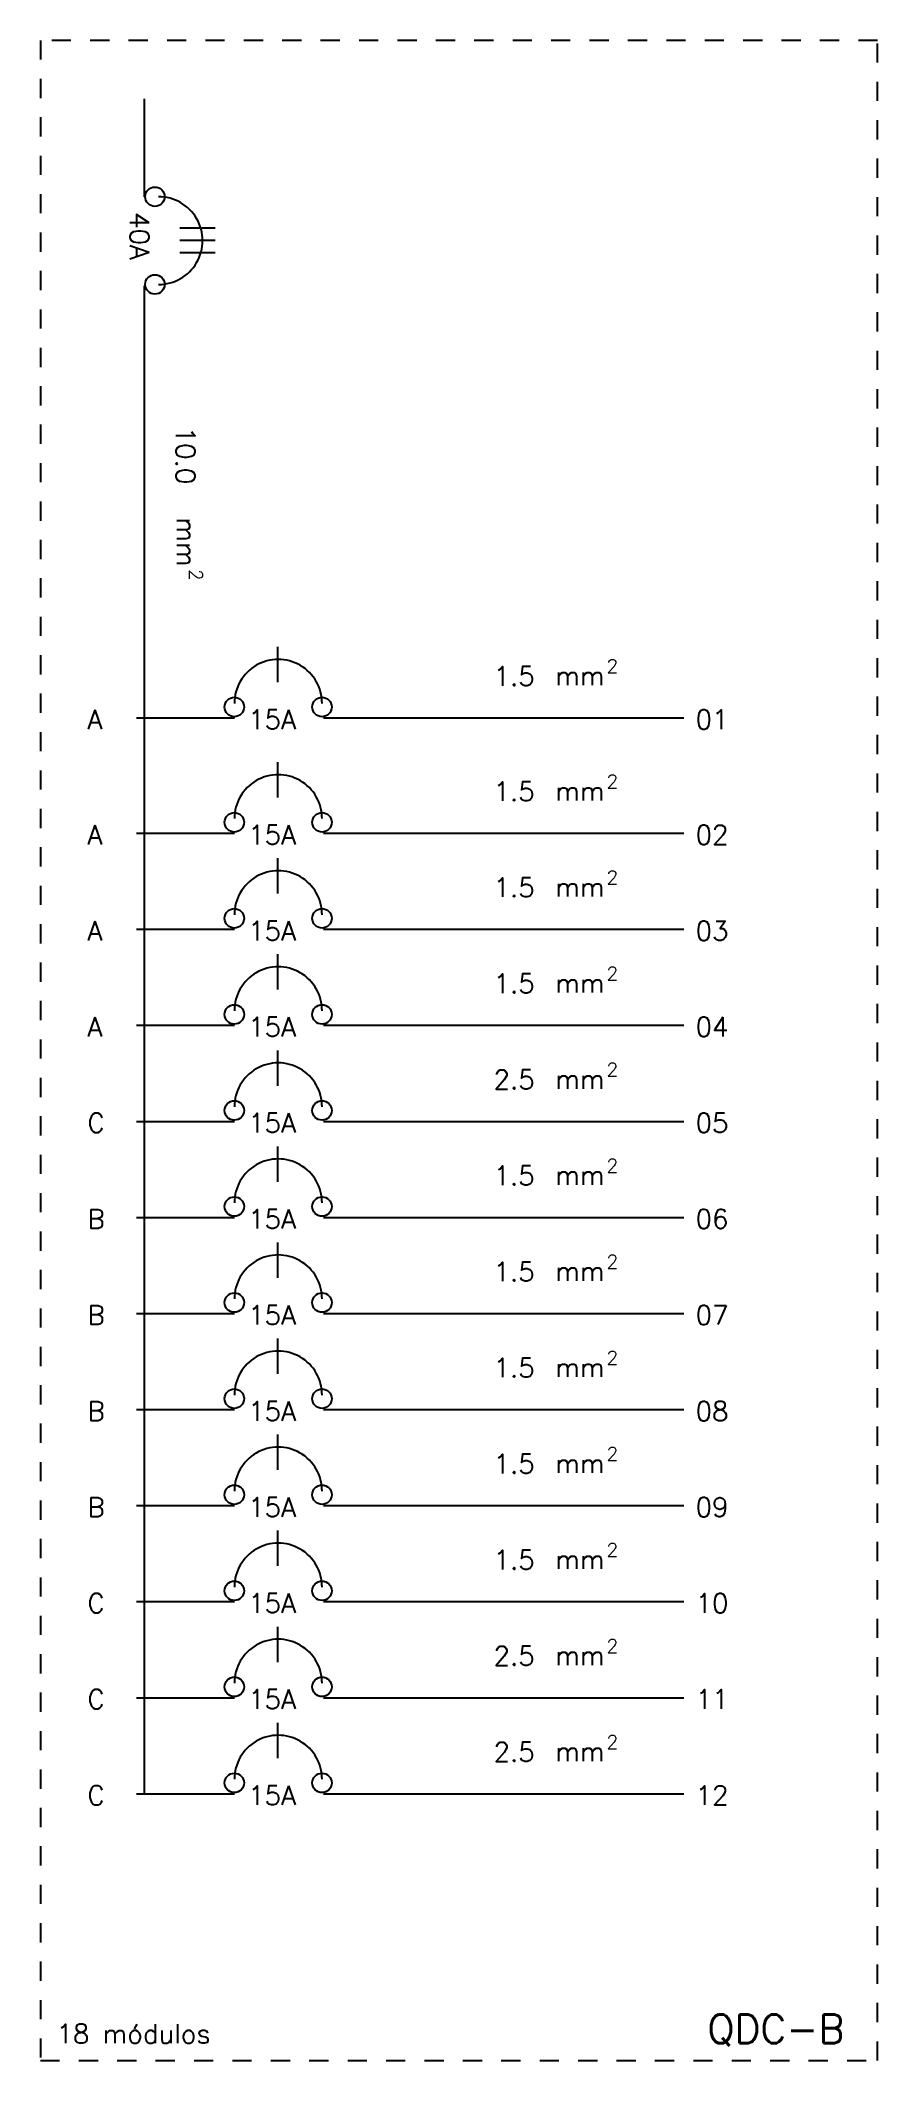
# Model space of a CAD drawing. Header units: millimetres. Extents: x 0 to 4.4, y -10.5 to 0.
import ezdxf

# ---------------------------------------------------------------- set-up
doc = ezdxf.new("R2010")
doc.units = ezdxf.units.MM
doc.header["$LTSCALE"] = 0.3
doc.linetypes.add('HIDDEN', pattern=[0.375, 0.25, -0.125])
doc.styles.add('ROMANS', font='RomanS')

msp = doc.modelspace()

# ---------------------------------------------------------------- linework, layer by layer
at = {"color": 2, "linetype": 'HIDDEN'}
for p, q in [((0, 0), (0, -10.5154)), ((4.3593, 0), (0, 0)), ((4.3593, -10.5154), (4.3593, 0)), ((0, -10.5154), (4.3593, -10.5154))]:
    msp.add_line(p, q, dxfattribs=at)
at = {"color": 6}
for p, q in [((0.54, -0.3036), (0.54, -0.8136)), ((0.9095, -0.9781), (0.7255, -0.9781)), ((0.9095, -1.0421), (0.7255, -1.0421)), ((0.9095, -1.1061), (0.7255, -1.1061)), ((0.54, -1.2776), (0.54, -3.1536)), ((0.54, -3.1536), (0.54, -9.1232)), ((1.2349, -3.1569), (1.2349, -3.3409)), ((0.4999, -3.5264), (1.0099, -3.5264)), ((1.4739, -3.5264), (3.3499, -3.5264)), ((1.2349, -3.7569), (1.2349, -3.9409)), ((0.4999, -4.1264), (1.0099, -4.1264)), ((1.4739, -4.1264), (3.3499, -4.1264)), ((1.2349, -4.2569), (1.2349, -4.4409)), ((0.4999, -4.6264), (1.0099, -4.6264)), ((1.4739, -4.6264), (3.3499, -4.6264)), ((1.2349, -4.7569), (1.2349, -4.9409)), ((0.4999, -5.1264), (1.0099, -5.1264)), ((1.4739, -5.1264), (3.3499, -5.1264)), ((1.2349, -5.2569), (1.2349, -5.4409)), ((0.4999, -5.6264), (1.0099, -5.6264)), ((1.4739, -5.6264), (3.3499, -5.6264)), ((1.2349, -5.7569), (1.2349, -5.9409)), ((0.4999, -6.1264), (1.0099, -6.1264)), ((1.4739, -6.1264), (3.3499, -6.1264)), ((1.2349, -6.2569), (1.2349, -6.4409)), ((0.4999, -6.6264), (1.0099, -6.6264)), ((1.4739, -6.6264), (3.3499, -6.6264)), ((1.2349, -6.7569), (1.2349, -6.9409)), ((0.4999, -7.1264), (1.0099, -7.1264)), ((1.4739, -7.1264), (3.3499, -7.1264)), ((1.2349, -7.2569), (1.2349, -7.4409)), ((0.4999, -7.6264), (1.0099, -7.6264)), ((1.4739, -7.6264), (3.3499, -7.6264)), ((1.2349, -7.7569), (1.2349, -7.9409)), ((0.4999, -8.1264), (1.0099, -8.1264)), ((1.4739, -8.1264), (3.3499, -8.1264)), ((1.2349, -8.2569), (1.2349, -8.4409)), ((0.4999, -8.6264), (1.0099, -8.6264)), ((1.4739, -8.6264), (3.3499, -8.6264)), ((1.2349, -8.7569), (1.2349, -8.9409)), ((0.4999, -9.1264), (1.0099, -9.1264)), ((1.4739, -9.1264), (3.3499, -9.1264))]:
    msp.add_line(p, q, dxfattribs=at)
at = {"color": 2}
for centre in [(0.5964, -0.8136), (0.5964, -1.2701), (1.0099, -3.4699), (1.4664, -3.4699), (1.0099, -4.0699), (1.4664, -4.0699), (1.0099, -4.5699), (1.4664, -4.5699), (1.0099, -5.0699), (1.4664, -5.0699), (1.0099, -5.5699), (1.4664, -5.5699), (1.0099, -6.0699), (1.4664, -6.0699), (1.0099, -6.5699), (1.4664, -6.5699), (1.0099, -7.0699), (1.4664, -7.0699), (1.0099, -7.5699), (1.4664, -7.5699), (1.0099, -8.0699), (1.4664, -8.0699), (1.0099, -8.5699), (1.4664, -8.5699), (1.0099, -9.0699), (1.4664, -9.0699)]:
    msp.add_circle(centre, 0.0505, dxfattribs=at)
at = {"color": 4}
for centre, start, end in [((0.616, -1.0421), 269.8656, 90.134), ((1.2384, -3.4504), 359.8656, 180.134), ((1.2384, -4.0504), 359.8656, 180.134), ((1.2384, -4.5504), 359.8656, 180.134), ((1.2384, -5.0504), 359.8656, 180.134), ((1.2384, -5.5504), 359.8656, 180.134), ((1.2384, -6.0504), 359.8656, 180.134), ((1.2384, -6.5504), 359.8656, 180.134), ((1.2384, -7.0504), 359.8656, 180.134), ((1.2384, -7.5504), 359.8656, 180.134), ((1.2384, -8.0504), 359.8656, 180.134), ((1.2384, -8.5504), 359.8656, 180.134), ((1.2384, -9.0504), 359.8656, 180.134)]:
    msp.add_arc(centre, 0.2283, start, end, dxfattribs=at)

# ---------------------------------------------------------------- texts
at = {"color": 2, "style": 'ROMANS'}
for s, height, p in [('40A', 0.1, (0.4664, -0.8942)), ('10.0', 0.1, (0.706, -2.0106)), ('mm', 0.1, (0.7099, -2.4836)), ('2', 0.07, (0.7742, -2.7519))]:
    msp.add_text(s, height=height, rotation=270, dxfattribs=at).set_placement(p)
for s, height, p in [('1.5', 0.1, (2.3596, -3.3587)), ('2', 0.07, (2.9482, -3.2921)), ('mm', 0.1, (2.6799, -3.3564)), ('A', 0.1, (0.2448, -3.5846)), ('15A', 0.1, (1.0817, -3.5846)), ('01', 0.1, (3.4114, -3.5846)), ('1.5', 0.1, (2.3596, -3.9587)), ('mm', 0.1, (2.6799, -3.9564)), ('2', 0.07, (2.9482, -3.8921)), ('A', 0.1, (0.2448, -4.1846)), ('15A', 0.1, (1.0817, -4.1846)), ('02', 0.1, (3.4114, -4.1846)), ('1.5', 0.1, (2.3596, -4.4587)), ('mm', 0.1, (2.6799, -4.4564)), ('2', 0.07, (2.9482, -4.3921)), ('A', 0.1, (0.2448, -4.6846)), ('15A', 0.1, (1.0817, -4.6846)), ('03', 0.1, (3.4114, -4.6846)), ('2', 0.07, (2.9482, -4.8921)), ('1.5', 0.1, (2.3596, -4.9587)), ('mm', 0.1, (2.6799, -4.9564)), ('A', 0.1, (0.2448, -5.1846)), ('15A', 0.1, (1.0817, -5.1846)), ('04', 0.1, (3.4114, -5.1846)), ('2.5', 0.1, (2.3596, -5.4587)), ('2', 0.07, (2.9482, -5.3921)), ('mm', 0.1, (2.6799, -5.4564)), ('C', 0.1, (0.2448, -5.6846)), ('15A', 0.1, (1.0817, -5.6846)), ('05', 0.1, (3.4114, -5.6846)), ('1.5', 0.1, (2.3596, -5.9587)), ('2', 0.07, (2.9482, -5.8921)), ('mm', 0.1, (2.6799, -5.9564)), ('B', 0.1, (0.2448, -6.1846)), ('15A', 0.1, (1.0817, -6.1846)), ('06', 0.1, (3.4114, -6.1846)), ('1.5', 0.1, (2.3596, -6.4587)), ('mm', 0.1, (2.6799, -6.4564)), ('2', 0.07, (2.9482, -6.3921)), ('B', 0.1, (0.2448, -6.6846)), ('15A', 0.1, (1.0817, -6.6846)), ('07', 0.1, (3.4114, -6.6846)), ('2', 0.07, (2.9482, -6.8921)), ('1.5', 0.1, (2.3596, -6.9587)), ('mm', 0.1, (2.6799, -6.9564)), ('B', 0.1, (0.2448, -7.1846)), ('15A', 0.1, (1.0817, -7.1846)), ('08', 0.1, (3.4114, -7.1846)), ('1.5', 0.1, (2.3596, -7.4587)), ('2', 0.07, (2.9482, -7.3921)), ('mm', 0.1, (2.6799, -7.4564)), ('B', 0.1, (0.2448, -7.6846)), ('15A', 0.1, (1.0817, -7.6846)), ('09', 0.1, (3.4114, -7.6846)), ('1.5', 0.1, (2.3596, -7.9587)), ('2', 0.07, (2.9482, -7.8921)), ('mm', 0.1, (2.6799, -7.9564)), ('C', 0.1, (0.2448, -8.1846)), ('15A', 0.1, (1.0817, -8.1846)), ('10', 0.1, (3.4114, -8.1846)), ('2.5', 0.1, (2.3596, -8.4587)), ('mm', 0.1, (2.6799, -8.4564)), ('2', 0.07, (2.9482, -8.3921)), ('C', 0.1, (0.2448, -8.6846)), ('15A', 0.1, (1.0817, -8.6846)), ('11', 0.1, (3.4114, -8.6846)), ('2', 0.07, (2.9482, -8.8921)), ('2.5', 0.1, (2.3596, -8.9587)), ('mm', 0.1, (2.6799, -8.9564)), ('C', 0.1, (0.2448, -9.1846)), ('15A', 0.1, (1.0817, -9.1846)), ('12', 0.1, (3.4114, -9.1846)), ('18 módulos', 0.1, (0.0838, -10.4255))]:
    msp.add_text(s, height=height, dxfattribs=at).set_placement(p)
at = {"color": 4, "style": 'ROMANS'}
msp.add_text('QDC-B', height=0.15, dxfattribs=at).set_placement((3.4725, -10.425))

doc.saveas('drawing.dxf')
